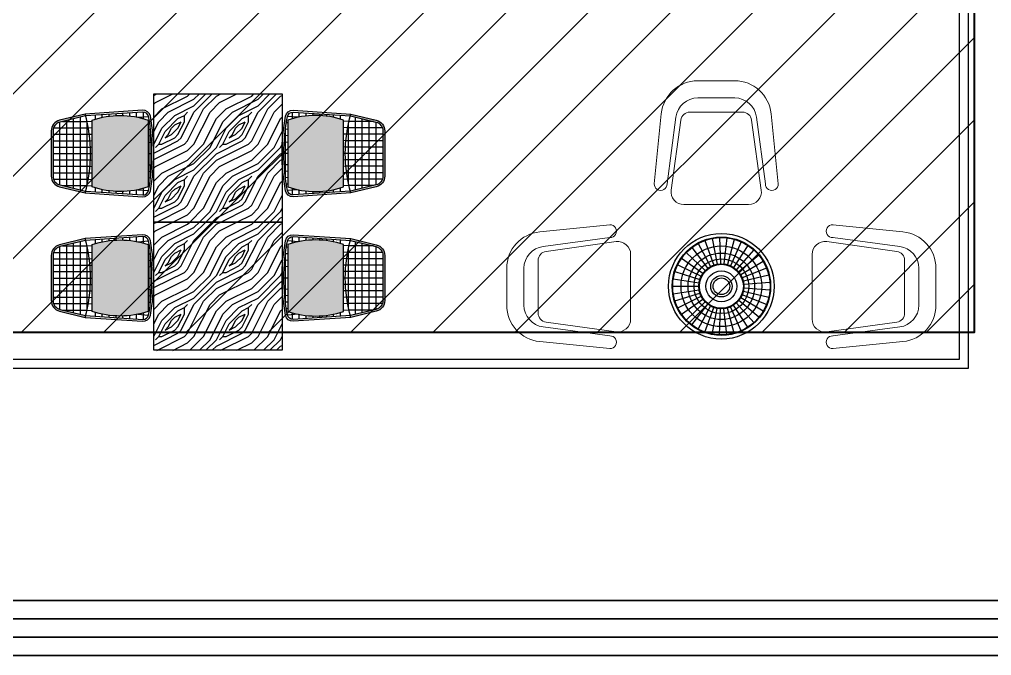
# Model space of a CAD drawing. Header units: millimetres. Extents: x 567392 to 582402, y 4512800 to 4518063.
# Drawn here: x 576370 to 576901, y 4512800 to 4513147 of the extents above; entities that cross this region are included whole.
import ezdxf

# ---------------------------------------------------------------- set-up
doc = ezdxf.new("R2010")
doc.units = ezdxf.units.MM
for name, color, linetype, lineweight in [('A-STRC-01', 2, 'Continuous', 40), ('a_8', 8, 'Continuous', 0), ('duvar', 7, 'Continuous', 35), ('estofado', 7, 'Continuous', 25), ('PENCERE', 140, 'Continuous', 25)]:
    doc.layers.add(name, color=color, linetype=linetype, lineweight=lineweight)
for name, color, linetype in [('ELK', 40, 'Continuous'), ('MOB', 43, 'Continuous'), ('TAR', 9, 'Continuous')]:
    doc.layers.add(name, color=color, linetype=linetype)
doc.layers.add('tefris', color=7, linetype='Continuous', lineweight=13, true_color=0x474747)

# ---------------------------------------------------------------- blocks, each defined once
blk = doc.blocks.new('KLA')
at = {"layer": 'tefris'}
for p, q in [((0, 0.676), (-0.1007, 0.676)), ((0, 0.676), (0.1007, 0.676)), ((0.003, 0.5823), (-0.1008, 0.5823)), ((-0.003, 0.5823), (0.1008, 0.5823)), ((-0.338, 0.114), (-0.2997, 0.496)), ((-0.2686, 0.114), (-0.2198, 0.4783)), ((-0.1436, 0.505), (0, 0.505)), ((0.1436, 0.505), (0, 0.505)), ((0.2686, 0.114), (0.2198, 0.4783)), ((0.338, 0.114), (0.2997, 0.496)), ((-0.246, 0.0796), (-0.1931, 0.4618)), ((0.246, 0.0796), (0.1931, 0.4618)), ((-0.1767, 0), (0.1767, 0))]:
    blk.add_line(p, q, dxfattribs=at)
for centre, radius, start, end in [((-0.1007, 0.476), 0.2, 90, 174.2721), ((0.1007, 0.476), 0.2, 5.7279, 90), ((-0.1008, 0.4623), 0.12, 90, 172.3616), ((0.1008, 0.4623), 0.12, 7.6384, 90), ((-0.1436, 0.455), 0.05, 90, 172.113), ((0.1436, 0.455), 0.05, 7.887, 90), ((-0.3033, 0.1119), 0.0348, 176.4222, 3.5778), ((0.3033, 0.1119), 0.0348, 176.4222, 3.5778), ((-0.1767, 0.07), 0.07, 172.113, 270), ((0.1767, 0.07), 0.07, 270, 7.887)]:
    blk.add_arc(centre, radius, start, end, dxfattribs=at)
blk = doc.blocks.new('4348-16')
at = {"layer": 'MOB'}
blk.add_circle((0, 0), 44.5, dxfattribs=at)
at = {"layer": 'TAR'}
for p, q in [((0, 41), (0, 19)), ((-23.59, 33.54), (-10.93, 15.54)), ((-18.19, 36.74), (-8.43, 17.03)), ((-12.37, 39.09), (-5.73, 18.11)), ((-6.26, 40.52), (-2.9, 18.78)), ((6.26, 40.52), (2.9, 18.78)), ((12.37, 39.09), (5.73, 18.11)), ((18.19, 36.74), (8.43, 17.03)), ((23.59, 33.54), (10.93, 15.54)), ((-32.61, 24.86), (-15.11, 11.52)), ((-28.43, 29.54), (-13.18, 13.69)), ((28.43, 29.54), (13.18, 13.69)), ((32.61, 24.86), (15.11, 11.52)), ((-36.02, 19.59), (-16.69, 9.08)), ((36.02, 19.59), (16.69, 9.08)), ((-38.59, 13.86), (-17.88, 6.42)), ((38.59, 13.86), (17.88, 6.42)), ((-40.97, 1.57), (-18.99, 0.73)), ((-40.25, 7.81), (-18.65, 3.62)), ((40.25, 7.81), (18.65, 3.62)), ((40.97, 1.57), (18.99, 0.73)), ((-40.73, -4.7), (-18.87, -2.18)), ((-39.53, -10.86), (-18.32, -5.03)), ((-37.41, -16.77), (-17.34, -7.77)), ((37.41, -16.77), (17.34, -7.77)), ((39.53, -10.86), (18.32, -5.03)), ((40.73, -4.7), (18.87, -2.18)), ((-34.41, -22.29), (-15.95, -10.33)), ((-30.61, -27.28), (-14.18, -12.64)), ((-26.09, -31.63), (-12.09, -14.66)), ((-20.95, -35.24), (-9.71, -16.33)), ((20.95, -35.24), (9.71, -16.33)), ((26.09, -31.63), (12.09, -14.66)), ((30.61, -27.28), (14.18, -12.64)), ((34.41, -22.29), (15.95, -10.33)), ((-15.33, -38.03), (-7.1, -17.62)), ((-9.34, -39.92), (-4.33, -18.5)), ((-3.14, -40.88), (-1.45, -18.94)), ((3.14, -40.88), (1.45, -18.94)), ((9.34, -39.92), (4.33, -18.5)), ((15.33, -38.03), (7.1, -17.62))]:
    blk.add_line(p, q, dxfattribs=at)
for radius in [41.5, 41, 34, 28, 23, 19, 18.5, 13, 9, 7]:
    blk.add_circle((0, 0), radius, dxfattribs=at)
blk = doc.blocks.new('Banqueta Banc May')
at = {"layer": 'estofado'}
h = blk.add_hatch(color=256, dxfattribs=at)
h.set_gradient(color1=(203, 207, 210), one_color=1, tint=1, name='CYLINDER')
h.paths.add_polyline_path([(0.123, -0.01, -0.345989), (0.1716, -0.0482), (0.2052, -0.1866), (0.2053, -0.1878, 0.00324), (0.2152, -0.185), (0.1813, -0.0458, 0.345989), (0.123, 0), (-0.123, 0, 0.345989), (-0.1813, -0.0458), (-0.2152, -0.185, 0.00324), (-0.2053, -0.1878), (-0.2052, -0.1866), (-0.1716, -0.0482, -0.345989), (-0.123, -0.01)])
h = blk.add_hatch(color=256, dxfattribs=at)
h.set_gradient(color1=(203, 207, 210), one_color=1, tint=1, name='CYLINDER')
h.paths.add_polyline_path([(0.123, -0.01, -0.345989), (0.1716, -0.0482), (0.2052, -0.1866), (0.2053, -0.1878, 0.00324), (0.2152, -0.185), (0.1813, -0.0458, 0.345989), (0.123, 0), (-0.123, 0, 0.345989), (-0.1813, -0.0458), (-0.2152, -0.185, 0.00324), (-0.2053, -0.1878), (-0.2052, -0.1866), (-0.1716, -0.0482, -0.345989), (-0.123, -0.01)])
h = blk.add_hatch(color=256, dxfattribs=at)
h.set_gradient(color1=(225, 227, 229), one_color=1, tint=1, name='CURVED')
h.paths.add_polyline_path([(0.1821, -0.5295, 0.167263), (0.1821, -0.2239), (-0.1821, -0.2239, 0.167263), (-0.1821, -0.5295)])
for p, q in [((-0.1714, -0.0473), (0.1714, -0.0473)), ((-0.1398, -0.0129), (-0.1398, -0.2025)), ((-0.1049, -0.01), (-0.1049, -0.208)), ((-0.0699, -0.01), (-0.0699, -0.2119)), ((-0.035, -0.01), (-0.035, -0.215)), ((0, -0.01), (0, -0.215)), ((0.035, -0.01), (0.035, -0.215)), ((0.0699, -0.01), (0.0699, -0.2119)), ((0.1049, -0.01), (0.1049, -0.208)), ((0.1398, -0.0129), (0.1398, -0.2025)), ((-0.1805, -0.0847), (0.1805, -0.0847)), ((-0.1748, -0.0611), (-0.1748, -0.1954)), ((0.1748, -0.0611), (0.1748, -0.1954)), ((-0.1896, -0.1222), (0.1896, -0.1222)), ((-0.1987, -0.1596), (0.1987, -0.1596)), ((-0.1748, -0.1954), (-0.1771, -0.2239)), ((-0.1673, -0.197), (0.1673, -0.197)), ((-0.1398, -0.2025), (-0.1416, -0.2239)), ((-0.1049, -0.208), (-0.1062, -0.2239)), ((-0.0699, -0.2119), (-0.0709, -0.2239)), ((0.0699, -0.2119), (0.0709, -0.2239)), ((0.1049, -0.208), (0.1062, -0.2239)), ((0.1398, -0.2025), (0.1416, -0.2239)), ((0.1748, -0.1954), (0.1771, -0.2239)), ((-0.2089, -0.2414), (-0.1877, -0.2414)), ((-0.035, -0.215), (-0.0357, -0.2239)), ((0, -0.215), (0, -0.2239)), ((0.035, -0.215), (0.0357, -0.2239)), ((0.1877, -0.2414), (0.2089, -0.2414)), ((-0.2138, -0.3163), (-0.2037, -0.3163)), ((-0.2114, -0.2789), (-0.1973, -0.2789)), ((0.1973, -0.2789), (0.2114, -0.2789)), ((0.2037, -0.3163), (0.2138, -0.3163)), ((-0.2163, -0.3537), (-0.2071, -0.3537)), ((0.2071, -0.3537), (0.2163, -0.3537)), ((-0.2188, -0.3912), (-0.2074, -0.3912)), ((0.2074, -0.3912), (0.2188, -0.3912)), ((-0.2238, -0.466), (-0.1991, -0.466)), ((-0.2213, -0.4286), (-0.2048, -0.4286)), ((-0.1977, -0.4725), (-0.2026, -0.5311)), ((0.1977, -0.4725), (0.2026, -0.5311)), ((0.1991, -0.466), (0.2238, -0.466)), ((0.2048, -0.4286), (0.2213, -0.4286)), ((-0.226, -0.5034), (-0.1902, -0.5034)), ((-0.1669, -0.5295), (-0.1676, -0.5371)), ((-0.1315, -0.5295), (-0.1326, -0.5419)), ((-0.0962, -0.5295), (-0.0976, -0.5456)), ((-0.061, -0.5295), (-0.0626, -0.5482)), ((0, -0.5295), (0, -0.55)), ((0.061, -0.5295), (0.0626, -0.5482)), ((0.0962, -0.5295), (0.0976, -0.5456)), ((0.1315, -0.5295), (0.1326, -0.5419)), ((0.1669, -0.5295), (0.1676, -0.5371)), ((0.1902, -0.5034), (0.226, -0.5034)), ((-0.1411, -0.5409), (0.1411, -0.5409))]:
    blk.add_line(p, q, dxfattribs=at)
for points in [[(0.236, -0.4991), (0.2152, -0.185), (0.1813, -0.0458, 0.345989), (0.123, 0), (-0.123, 0, 0.345989), (-0.1813, -0.0458), (-0.2152, -0.185), (-0.236, -0.4991, 0.379693), (-0.2034, -0.5411, 0.092971), (0.2034, -0.5411, 0.379693)], [(0.226, -0.4998), (0.2052, -0.1866), (0.1716, -0.0482, 0.345989), (0.123, -0.01), (-0.123, -0.01, 0.345989), (-0.1716, -0.0482), (-0.2052, -0.1866), (-0.226, -0.4998, 0.379693), (-0.2016, -0.5313, 0.092971), (0.2016, -0.5313, 0.379693)], [(-0.1821, -0.5295, -0.167263), (-0.1821, -0.2239), (0.1821, -0.2239, -0.167263), (0.1821, -0.5295)]]:
    blk.add_lwpolyline(points, format="xyb", close=True, dxfattribs=at)
blk.add_arc((0, 0.5729), 0.7879, 254.1516, 285.8484, dxfattribs=at)

msp = doc.modelspace()

# ---------------------------------------------------------------- hatches: boundary and pattern name
at = {"layer": 'a_8'}
h = msp.add_hatch(dxfattribs=at)
h.set_pattern_fill('ANSI31', color=256, scale=10, angle=-63.73146)
h.set_pattern_definition([(45, (575366.675, 4512555.28), (-22.45064, 22.45064), [])])
h.paths.add_polyline_path([(575653.65, 4512976.516), (576891.65, 4512976.516), (576891.65, 4513286.52), (575653.65, 4513286.52)])
at = {"layer": 'tefris', "linetype": 'Continuous', "lineweight": 25}
h = msp.add_hatch(dxfattribs=at)
h.set_pattern_fill('WOODFACE', color=35, scale=35, style=0, pattern_type=2)
h.set_pattern_definition([(360, (573996.413, 4518609.044), (35, 35), [1.75, -33.25]), (90, (574010.413, 4518621.294), (-35, 35), [3.5, -31.5]), (45, (574003.413, 4518617.794), (2e-14, 35), [2.4745, -7.4235, 2.4745, -4.949, 17.325, -14.850975]), (45, (573994.663, 4518607.294), (2e-14, 35), [2.47485, -4.9497, 2.47485, -39.59807]), (45, (574006.913, 4518610.794), (2e-14, 35), [2.47485, -47.02262]), (45, (574010.413, 4518609.044), (2e-14, 35), [2.47485, -47.02262]), (45, (574005.163, 4518612.544), (2e-14, 35), [2.47485, -47.02262]), (45, (574003.413, 4518614.294), (2e-14, 35), [4.9497, -44.54777]), (45, (574012.163, 4518640.544), (2e-14, 35), [4.9497, -44.54777]), (45, (573999.913, 4518616.044), (2e-14, 35), [9.8994, -39.59807]), (45, (573998.163, 4518617.794), (2e-14, 35), [9.8994, -39.59807]), (45, (574020.913, 4518628.294), (2e-14, 35), [9.8994, -39.59807]), (45, (573996.413, 4518621.294), (2e-14, 35), [7.42462, -42.07285]), (45, (573989.413, 4518626.544), (2e-14, 35), [7.42462, -42.07285]), (45, (573992.913, 4518623.044), (2e-14, 35), [7.42462, -42.07285]), (45, (574015.663, 4518633.544), (2e-14, 35), [12.37437, -37.1231]), (45, (574012.163, 4518635.294), (2e-14, 35), [12.37437, -37.1231]), (45, (574015.663, 4518626.544), (2e-14, 35), [17.32412, -32.17336]), (26.56505, (573999.913, 4518612.544), (35, 1e-08), [3.91312, -74.34926]), (26.56505, (574006.913, 4518623.044), (35, 1e-08), [3.91312, -74.34926]), (26.56505, (574005.163, 4518619.544), (35, 1e-08), [3.91312, -74.34926]), (26.56505, (573998.163, 4518609.044), (35, 1e-08), [7.82624, -70.43614]), (26.56505, (574005.163, 4518624.794), (35, 1e-08), [11.73936, -66.52302]), (26.56505, (574001.663, 4518626.544), (35, 1e-08), [15.65248, -62.6099]), (26.56505, (573998.163, 4518628.294), (35, 1e-08), [15.65248, -62.6099]), (26.56505, (573992.913, 4518638.794), (35, 1e-08), [15.65248, -62.6099]), (26.56505, (573992.913, 4518635.294), (35, 1e-08), [19.5656, -58.69678]), (26.56505, (573994.663, 4518631.794), (35, 1e-08), [19.5656, -58.69678]), (63.43495, (574006.913, 4518617.794), (2e-09, 35), [3.91312, -74.34926]), (63.43495, (574001.663, 4518614.294), (2e-09, 35), [3.91312, -74.34926]), (63.43495, (573996.413, 4518609.044), (2e-09, 35), [7.82624, -70.43614]), (63.43495, (574006.913, 4518614.294), (2e-09, 35), [7.82624, -70.43614]), (63.43495, (573992.913, 4518607.294), (2e-09, 35), [11.73936, -66.52302]), (63.43495, (573989.413, 4518607.294), (2e-09, 35), [15.65248, -62.6099]), (63.43495, (574020.913, 4518609.044), (2e-09, 35), [15.65248, -62.6099]), (63.43495, (574008.663, 4518612.544), (2e-09, 35), [15.65248, -62.6099]), (63.43495, (574015.663, 4518609.044), (2e-09, 35), [19.5656, -58.69678]), (63.43495, (574012.163, 4518610.794), (2e-09, 35), [19.5656, -58.69678])])
h.paths.add_polyline_path([(576513.769, 4513106.52), (576443.77, 4513106.517), (576443.77, 4513036.517), (576513.769, 4513036.52)])
h = msp.add_hatch(dxfattribs=at)
h.set_pattern_fill('WOODFACE', color=35, scale=35, style=0, pattern_type=2)
h.set_pattern_definition([(360, (573996.413, 4518539.044), (35, 35), [1.75, -33.25]), (90, (574010.413, 4518551.294), (-35, 35), [3.5, -31.5]), (45, (574003.413, 4518547.794), (2e-14, 35), [2.4745, -7.4235, 2.4745, -4.949, 17.325, -14.850975]), (45, (573994.663, 4518537.294), (2e-14, 35), [2.47485, -4.9497, 2.47485, -39.59807]), (45, (574006.913, 4518540.794), (2e-14, 35), [2.47485, -47.02262]), (45, (574010.413, 4518539.044), (2e-14, 35), [2.47485, -47.02262]), (45, (574005.163, 4518542.544), (2e-14, 35), [2.47485, -47.02262]), (45, (574003.413, 4518544.294), (2e-14, 35), [4.9497, -44.54777]), (45, (574012.163, 4518570.544), (2e-14, 35), [4.9497, -44.54777]), (45, (573999.913, 4518546.044), (2e-14, 35), [9.8994, -39.59807]), (45, (573998.163, 4518547.794), (2e-14, 35), [9.8994, -39.59807]), (45, (574020.913, 4518558.294), (2e-14, 35), [9.8994, -39.59807]), (45, (573996.413, 4518551.294), (2e-14, 35), [7.42462, -42.07285]), (45, (573989.413, 4518556.544), (2e-14, 35), [7.42462, -42.07285]), (45, (573992.913, 4518553.044), (2e-14, 35), [7.42462, -42.07285]), (45, (574015.663, 4518563.544), (2e-14, 35), [12.37437, -37.1231]), (45, (574012.163, 4518565.294), (2e-14, 35), [12.37437, -37.1231]), (45, (574015.663, 4518556.544), (2e-14, 35), [17.32412, -32.17336]), (26.56505, (573999.913, 4518542.544), (35, 1e-08), [3.91312, -74.34926]), (26.56505, (574006.913, 4518553.044), (35, 1e-08), [3.91312, -74.34926]), (26.56505, (574005.163, 4518549.544), (35, 1e-08), [3.91312, -74.34926]), (26.56505, (573998.163, 4518539.044), (35, 1e-08), [7.82624, -70.43614]), (26.56505, (574005.163, 4518554.794), (35, 1e-08), [11.73936, -66.52302]), (26.56505, (574001.663, 4518556.544), (35, 1e-08), [15.65248, -62.6099]), (26.56505, (573998.163, 4518558.294), (35, 1e-08), [15.65248, -62.6099]), (26.56505, (573992.913, 4518568.794), (35, 1e-08), [15.65248, -62.6099]), (26.56505, (573992.913, 4518565.294), (35, 1e-08), [19.5656, -58.69678]), (26.56505, (573994.663, 4518561.794), (35, 1e-08), [19.5656, -58.69678]), (63.43495, (574006.913, 4518547.794), (2e-09, 35), [3.91312, -74.34926]), (63.43495, (574001.663, 4518544.294), (2e-09, 35), [3.91312, -74.34926]), (63.43495, (573996.413, 4518539.044), (2e-09, 35), [7.82624, -70.43614]), (63.43495, (574006.913, 4518544.294), (2e-09, 35), [7.82624, -70.43614]), (63.43495, (573992.913, 4518537.294), (2e-09, 35), [11.73936, -66.52302]), (63.43495, (573989.413, 4518537.294), (2e-09, 35), [15.65248, -62.6099]), (63.43495, (574020.913, 4518539.044), (2e-09, 35), [15.65248, -62.6099]), (63.43495, (574008.663, 4518542.544), (2e-09, 35), [15.65248, -62.6099]), (63.43495, (574015.663, 4518539.044), (2e-09, 35), [19.5656, -58.69678]), (63.43495, (574012.163, 4518540.794), (2e-09, 35), [19.5656, -58.69678])])
h.paths.add_polyline_path([(576513.769, 4513036.52), (576443.77, 4513036.517), (576443.77, 4512966.517), (576513.769, 4512966.52)])

# ---------------------------------------------------------------- linework, layer by layer
at = {"layer": 'A-STRC-01'}
msp.add_lwpolyline([(575653.65, 4513286.52), (575653.65, 4512976.516), (576891.65, 4512976.516), (576891.65, 4513286.52)], dxfattribs=at)
at = {"layer": 'duvar', "color": 200}
for points in [[(575126.923, 4515258.028), (577752.591, 4515258.028), (577752.591, 4512799.864), (575126.923, 4512799.864)], [(575136.923, 4515248.028), (577742.591, 4515248.028), (577742.591, 4512809.864), (575136.923, 4512809.864)], [(575146.923, 4515238.028), (577732.591, 4515238.028), (577732.591, 4512819.864), (575146.923, 4512819.864)], [(575156.923, 4515228.028), (577722.591, 4515228.028), (577722.591, 4512829.864), (575156.923, 4512829.864)]]:
    msp.add_lwpolyline(points, close=True, dxfattribs=at)
at = {"layer": 'PENCERE'}
for p, q in [((576883.218, 4513266.52), (576883.218, 4512961.52)), ((576888.218, 4513266.52), (576888.218, 4512956.52)), ((576883.218, 4512961.52), (576324.328, 4512961.52)), ((576888.218, 4512956.52), (576324.328, 4512956.52))]:
    msp.add_line(p, q, dxfattribs=at)
at = {"layer": 'tefris', "color": 35, "linetype": 'Continuous', "lineweight": 25}
for points in [[(576443.769, 4513106.52), (576513.769, 4513106.52), (576513.769, 4513036.52), (576443.769, 4513036.52), (576443.769, 4513106.52)], [(576443.769, 4513036.52), (576513.769, 4513036.52), (576513.769, 4512966.52), (576443.769, 4512966.52), (576443.769, 4513036.52)]]:
    msp.add_lwpolyline(points, dxfattribs=at)

# ---------------------------------------------------------------- block references
at = {"xscale": -100, "yscale": 100, "zscale": 100}
msp.add_blockref('KLA', (576750.706, 4513046.083), dxfattribs=at)
at = {"yscale": 100, "zscale": 100}
for p, xscale, rotation in [((576703.998, 4513001.251), 100, 90), ((576803.03, 4513001.251), -100, 270)]:
    msp.add_blockref('KLA', p, dxfattribs=dict(at, xscale=xscale, rotation=rotation))
at = {"layer": 'ELK', "xscale": 0.6480000000000001, "yscale": 0.6480000000000001, "zscale": 0.6480000000000001, "rotation": 90}
msp.add_blockref('4348-16', (576753.514, 4513001.488), dxfattribs=at)
at = {"layer": 'estofado', "yscale": 100, "zscale": 100}
for p, xscale, rotation in [((576387.769, 4513073.973), 100, 89.99999999999999), ((576569.769, 4513073.973), -100, 270), ((576387.769, 4513006.009), 100, 89.99999999999999), ((576569.769, 4513006.009), -100, 270)]:
    msp.add_blockref('Banqueta Banc May', p, dxfattribs=dict(at, xscale=xscale, rotation=rotation))

doc.saveas('drawing.dxf')
